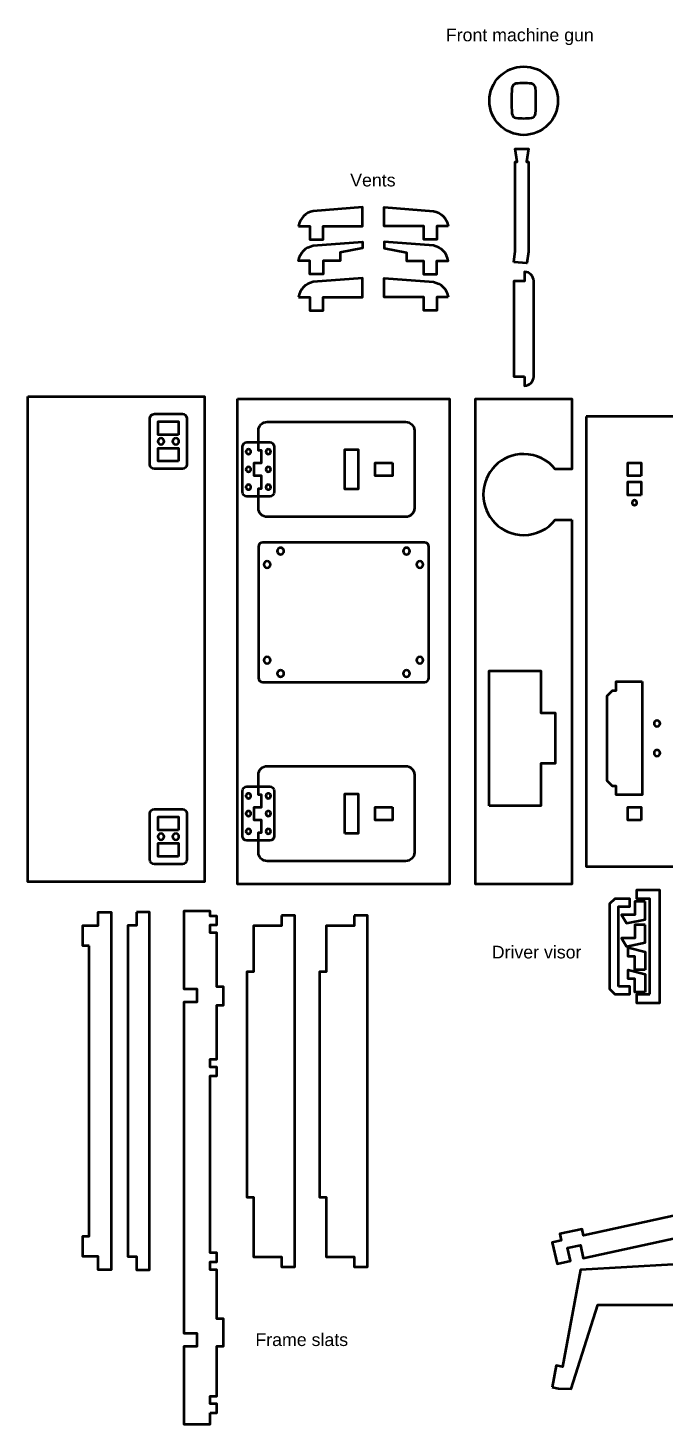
# Model space of a CAD drawing. Header units: inches. Extents: x 247 to 2765, y -1897 to -1110.
# Drawn here: x 991 to 1135.4, y -1836.3 to -1519.9 of the extents above; entities that cross this region are included whole.
import ezdxf

# ---------------------------------------------------------------- set-up
doc = ezdxf.new("R2010")
doc.units = ezdxf.units.IN
doc.header["$MEASUREMENT"] = 0
doc.layers.add('Layer 1', color=7, linetype='Continuous')

# ---------------------------------------------------------------- blocks, each defined once
blk = doc.blocks.new('block 169')
at = {"layer": 'Layer 1', "color": 240, "lineweight": 50, "true_color": 0xec2227}
for points in [[(1021.15, -1612.91), (1021.54, -1612.91), (1021.86, -1613.23), (1021.86, -1613.63), (1021.86, -1614.02), (1021.54, -1614.35), (1021.15, -1614.35), (1020.75, -1614.35), (1020.43, -1614.02), (1020.43, -1613.63), (1020.43, -1613.23), (1020.75, -1612.91), (1021.15, -1612.91)], [(1024.5, -1612.91), (1024.89, -1612.91), (1025.22, -1613.23), (1025.22, -1613.63), (1025.22, -1614.02), (1024.89, -1614.35), (1024.5, -1614.35), (1024.1, -1614.35), (1023.78, -1614.02), (1023.78, -1613.63), (1023.78, -1613.23), (1024.1, -1612.91), (1024.5, -1612.91)]]:
    blk.add_open_spline(points, degree=3, knots=[0, 0, 0, 0, 1, 1, 1, 2, 2, 2, 3, 3, 3, 4, 4, 4, 4], dxfattribs=at)
blk = doc.blocks.new('block 168')
at = {"layer": 'Layer 1', "color": 18, "lineweight": 50, "true_color": 0x010101}
for points in [[(1025.1, -1612.13), (1020.54, -1612.13), (1020.54, -1609.13), (1025.1, -1609.13), (1025.1, -1612.13)], [(1025.1, -1618.13), (1020.54, -1618.13), (1020.54, -1615.13), (1025.1, -1615.13), (1025.1, -1618.13)]]:
    blk.add_lwpolyline(points, dxfattribs=at)
blk.add_open_spline([(1026, -1607.42), (1026, -1607.42), (1019.65, -1607.42), (1019.65, -1607.42), (1019.09, -1607.42), (1018.65, -1607.87), (1018.65, -1608.42), (1018.65, -1608.42), (1018.65, -1618.84), (1018.65, -1618.84), (1018.65, -1619.39), (1019.09, -1619.84), (1019.65, -1619.84), (1019.65, -1619.84), (1026, -1619.84), (1026, -1619.84), (1026.55, -1619.84), (1027, -1619.39), (1027, -1618.84), (1027, -1618.84), (1027, -1608.42), (1027, -1608.42), (1027, -1607.86), (1026.55, -1607.42), (1026, -1607.42)], degree=3, knots=[0, 0, 0, 0, 1, 1, 1, 2, 2, 2, 3, 3, 3, 4, 4, 4, 5, 5, 5, 6, 6, 6, 7, 7, 7, 8, 8, 8, 8], dxfattribs=at)
at = {"layer": 'Layer 1'}
blk.add_blockref('block 169', (0, 0), dxfattribs=at)
blk = doc.blocks.new('block 171')
at = {"layer": 'Layer 1', "color": 240, "lineweight": 50, "true_color": 0xec2227}
for points in [[(1021.15, -1702.49), (1021.54, -1702.49), (1021.86, -1702.81), (1021.86, -1703.21), (1021.86, -1703.6), (1021.54, -1703.92), (1021.15, -1703.92), (1020.75, -1703.92), (1020.43, -1703.6), (1020.43, -1703.21), (1020.43, -1702.81), (1020.75, -1702.49), (1021.15, -1702.49)], [(1024.5, -1702.49), (1024.89, -1702.49), (1025.22, -1702.81), (1025.22, -1703.21), (1025.22, -1703.6), (1024.89, -1703.92), (1024.5, -1703.92), (1024.1, -1703.92), (1023.78, -1703.6), (1023.78, -1703.21), (1023.78, -1702.81), (1024.1, -1702.49), (1024.5, -1702.49)]]:
    blk.add_open_spline(points, degree=3, knots=[0, 0, 0, 0, 1, 1, 1, 2, 2, 2, 3, 3, 3, 4, 4, 4, 4], dxfattribs=at)
blk = doc.blocks.new('block 170')
at = {"layer": 'Layer 1', "color": 18, "lineweight": 50, "true_color": 0x010101}
for points in [[(1025.1, -1701.71), (1020.54, -1701.71), (1020.54, -1698.71), (1025.1, -1698.71), (1025.1, -1701.71)], [(1025.1, -1707.71), (1020.54, -1707.71), (1020.54, -1704.71), (1025.1, -1704.71), (1025.1, -1707.71)]]:
    blk.add_lwpolyline(points, dxfattribs=at)
blk.add_open_spline([(1027, -1708.42), (1027, -1708.42), (1027, -1698), (1027, -1698), (1027, -1697.44), (1026.55, -1697), (1026, -1697), (1026, -1697), (1019.65, -1697), (1019.65, -1697), (1019.09, -1697), (1018.65, -1697.44), (1018.65, -1698), (1018.65, -1698), (1018.65, -1708.42), (1018.65, -1708.42), (1018.65, -1708.97), (1019.09, -1709.42), (1019.65, -1709.42), (1019.65, -1709.42), (1026, -1709.42), (1026, -1709.42), (1026.55, -1709.42), (1027, -1708.97), (1027, -1708.42)], degree=3, knots=[0, 0, 0, 0, 1, 1, 1, 2, 2, 2, 3, 3, 3, 4, 4, 4, 5, 5, 5, 6, 6, 6, 7, 7, 7, 8, 8, 8, 8], dxfattribs=at)
at = {"layer": 'Layer 1'}
blk.add_blockref('block 171', (0, 0), dxfattribs=at)
blk = doc.blocks.new('block 167')
at = {"layer": 'Layer 1', "color": 18, "lineweight": 50, "true_color": 0x010101}
blk.add_lwpolyline([(991, -1603.42), (1031, -1603.42), (1031, -1713.42), (991, -1713.42), (991, -1603.42)], dxfattribs=at)
at = {"layer": 'Layer 1'}
for name in ['block 168', 'block 170']:
    blk.add_blockref(name, (0, 0), dxfattribs=at)
blk = doc.blocks.new('block 183')
at = {"layer": 'Layer 1', "color": 240, "lineweight": 50, "true_color": 0xec2227}
for points in [[(1040.96, -1615.4), (1041.27, -1615.4), (1041.52, -1615.65), (1041.52, -1615.96), (1041.52, -1616.27), (1041.27, -1616.52), (1040.96, -1616.52), (1040.65, -1616.52), (1040.4, -1616.27), (1040.4, -1615.96), (1040.4, -1615.65), (1040.65, -1615.4), (1040.96, -1615.4)], [(1045.47, -1615.4), (1045.78, -1615.4), (1046.03, -1615.65), (1046.03, -1615.96), (1046.03, -1616.27), (1045.78, -1616.52), (1045.47, -1616.52), (1045.16, -1616.52), (1044.9, -1616.27), (1044.9, -1615.96), (1044.9, -1615.65), (1045.16, -1615.4), (1045.47, -1615.4)], [(1040.96, -1619.41), (1041.27, -1619.41), (1041.52, -1619.66), (1041.52, -1619.97), (1041.52, -1620.28), (1041.27, -1620.53), (1040.96, -1620.53), (1040.65, -1620.53), (1040.4, -1620.28), (1040.4, -1619.97), (1040.4, -1619.66), (1040.65, -1619.41), (1040.96, -1619.41)], [(1045.47, -1619.41), (1045.78, -1619.41), (1046.03, -1619.66), (1046.03, -1619.97), (1046.03, -1620.28), (1045.78, -1620.53), (1045.47, -1620.53), (1045.16, -1620.53), (1044.9, -1620.28), (1044.9, -1619.97), (1044.9, -1619.66), (1045.16, -1619.41), (1045.47, -1619.41)], [(1040.96, -1623.42), (1041.27, -1623.42), (1041.52, -1623.67), (1041.52, -1623.98), (1041.52, -1624.29), (1041.27, -1624.55), (1040.96, -1624.55), (1040.65, -1624.55), (1040.4, -1624.29), (1040.4, -1623.98), (1040.4, -1623.67), (1040.65, -1623.42), (1040.96, -1623.42)], [(1045.47, -1623.42), (1045.78, -1623.42), (1046.03, -1623.67), (1046.03, -1623.98), (1046.03, -1624.29), (1045.78, -1624.55), (1045.47, -1624.55), (1045.16, -1624.55), (1044.9, -1624.29), (1044.9, -1623.98), (1044.9, -1623.67), (1045.16, -1623.42), (1045.47, -1623.42)]]:
    blk.add_open_spline(points, degree=3, knots=[0, 0, 0, 0, 1, 1, 1, 2, 2, 2, 3, 3, 3, 4, 4, 4, 4], dxfattribs=at)
blk = doc.blocks.new('block 182')
at = {"layer": 'Layer 1', "color": 18, "lineweight": 50, "true_color": 0x010101}
blk.add_open_spline([(1046.8, -1614.84), (1046.8, -1614.29), (1046.35, -1613.84), (1045.8, -1613.84), (1045.8, -1613.84), (1040.63, -1613.84), (1040.63, -1613.84), (1040.08, -1613.84), (1039.63, -1614.29), (1039.63, -1614.84), (1039.63, -1614.84), (1039.63, -1625.1), (1039.63, -1625.1), (1039.63, -1625.65), (1040.08, -1626.1), (1040.63, -1626.1), (1040.63, -1626.1), (1045.8, -1626.1), (1045.8, -1626.1), (1046.35, -1626.1), (1046.8, -1625.65), (1046.8, -1625.1), (1046.8, -1625.1), (1046.8, -1614.84), (1046.8, -1614.84)], degree=3, knots=[0, 0, 0, 0, 1, 1, 1, 2, 2, 2, 3, 3, 3, 4, 4, 4, 5, 5, 5, 6, 6, 6, 7, 7, 7, 8, 8, 8, 8], dxfattribs=at)
at = {"layer": 'Layer 1'}
blk.add_blockref('block 183', (0, 0), dxfattribs=at)
blk = doc.blocks.new('block 181')
at = {"layer": 'Layer 1', "color": 18, "lineweight": 50, "true_color": 0x010101}
for points in [[(1062.8, -1624.47), (1062.8, -1615.47), (1065.8, -1615.47), (1065.8, -1624.47), (1062.8, -1624.47), (1062.8, -1624.47)], [(1073.61, -1618.47), (1073.61, -1621.47), (1069.68, -1621.47), (1069.68, -1618.47), (1073.61, -1618.47)]]:
    blk.add_lwpolyline(points, dxfattribs=at)
blk.add_open_spline([(1078.59, -1628.75), (1078.59, -1628.75), (1078.59, -1611.2), (1078.59, -1611.2), (1078.59, -1610.09), (1077.7, -1609.2), (1076.59, -1609.2), (1076.59, -1609.2), (1045.21, -1609.2), (1045.21, -1609.2), (1044.11, -1609.2), (1043.21, -1610.09), (1043.21, -1611.2), (1043.21, -1611.2), (1043.21, -1615.68), (1043.21, -1615.68), (1043.21, -1615.68), (1043.95, -1615.68), (1043.95, -1615.68), (1043.95, -1615.68), (1043.95, -1618.47), (1043.95, -1618.47), (1043.95, -1618.47), (1042.25, -1618.47), (1042.25, -1618.47), (1042.25, -1618.47), (1042.25, -1621.47), (1042.25, -1621.47), (1042.25, -1621.47), (1043.95, -1621.47), (1043.95, -1621.47), (1043.95, -1621.47), (1043.95, -1624.27), (1043.95, -1624.27), (1043.95, -1624.27), (1043.21, -1624.27), (1043.21, -1624.27), (1043.21, -1624.27), (1043.21, -1628.75), (1043.21, -1628.75), (1043.21, -1629.85), (1044.11, -1630.74), (1045.21, -1630.74), (1045.21, -1630.74), (1076.59, -1630.74), (1076.59, -1630.74), (1077.7, -1630.74), (1078.59, -1629.85), (1078.59, -1628.75)], degree=3, knots=[0, 0, 0, 0, 1, 1, 1, 2, 2, 2, 3, 3, 3, 4, 4, 4, 5, 5, 5, 6, 6, 6, 7, 7, 7, 8, 8, 8, 9, 9, 9, 10, 10, 10, 11, 11, 11, 12, 12, 12, 13, 13, 13, 14, 14, 14, 15, 15, 15, 16, 16, 16, 16], dxfattribs=at)
at = {"layer": 'Layer 1'}
blk.add_blockref('block 182', (0, 0), dxfattribs=at)
blk = doc.blocks.new('block 186')
at = {"layer": 'Layer 1', "color": 240, "lineweight": 50, "true_color": 0xec2227}
for points in [[(1040.96, -1693.42), (1041.27, -1693.42), (1041.52, -1693.67), (1041.52, -1693.98), (1041.52, -1694.29), (1041.27, -1694.55), (1040.96, -1694.55), (1040.65, -1694.55), (1040.4, -1694.29), (1040.4, -1693.98), (1040.4, -1693.67), (1040.65, -1693.42), (1040.96, -1693.42)], [(1045.47, -1693.42), (1045.78, -1693.42), (1046.03, -1693.67), (1046.03, -1693.98), (1046.03, -1694.29), (1045.78, -1694.55), (1045.47, -1694.55), (1045.16, -1694.55), (1044.9, -1694.29), (1044.9, -1693.98), (1044.9, -1693.67), (1045.16, -1693.42), (1045.47, -1693.42)], [(1040.96, -1697.43), (1041.27, -1697.43), (1041.52, -1697.68), (1041.52, -1698), (1041.52, -1698.31), (1041.27, -1698.56), (1040.96, -1698.56), (1040.65, -1698.56), (1040.4, -1698.31), (1040.4, -1698), (1040.4, -1697.68), (1040.65, -1697.43), (1040.96, -1697.43)], [(1045.47, -1697.43), (1045.78, -1697.43), (1046.03, -1697.68), (1046.03, -1698), (1046.03, -1698.31), (1045.78, -1698.56), (1045.47, -1698.56), (1045.16, -1698.56), (1044.9, -1698.31), (1044.9, -1698), (1044.9, -1697.68), (1045.16, -1697.43), (1045.47, -1697.43)], [(1040.96, -1701.44), (1041.27, -1701.44), (1041.52, -1701.7), (1041.52, -1702.01), (1041.52, -1702.32), (1041.27, -1702.57), (1040.96, -1702.57), (1040.65, -1702.57), (1040.4, -1702.32), (1040.4, -1702.01), (1040.4, -1701.7), (1040.65, -1701.44), (1040.96, -1701.44)], [(1045.47, -1701.44), (1045.78, -1701.44), (1046.03, -1701.7), (1046.03, -1702.01), (1046.03, -1702.32), (1045.78, -1702.57), (1045.47, -1702.57), (1045.16, -1702.57), (1044.9, -1702.32), (1044.9, -1702.01), (1044.9, -1701.7), (1045.16, -1701.44), (1045.47, -1701.44)]]:
    blk.add_open_spline(points, degree=3, knots=[0, 0, 0, 0, 1, 1, 1, 2, 2, 2, 3, 3, 3, 4, 4, 4, 4], dxfattribs=at)
blk = doc.blocks.new('block 185')
at = {"layer": 'Layer 1', "color": 18, "lineweight": 50, "true_color": 0x010101}
blk.add_open_spline([(1046.8, -1692.87), (1046.8, -1692.31), (1046.35, -1691.87), (1045.8, -1691.87), (1045.8, -1691.87), (1040.63, -1691.87), (1040.63, -1691.87), (1040.08, -1691.87), (1039.63, -1692.31), (1039.63, -1692.87), (1039.63, -1692.87), (1039.63, -1703.12), (1039.63, -1703.12), (1039.63, -1703.68), (1040.08, -1704.12), (1040.63, -1704.12), (1040.63, -1704.12), (1045.8, -1704.12), (1045.8, -1704.12), (1046.35, -1704.12), (1046.8, -1703.68), (1046.8, -1703.12), (1046.8, -1703.12), (1046.8, -1692.87), (1046.8, -1692.87)], degree=3, knots=[0, 0, 0, 0, 1, 1, 1, 2, 2, 2, 3, 3, 3, 4, 4, 4, 5, 5, 5, 6, 6, 6, 7, 7, 7, 8, 8, 8, 8], dxfattribs=at)
at = {"layer": 'Layer 1'}
blk.add_blockref('block 186', (0, 0), dxfattribs=at)
blk = doc.blocks.new('block 184')
at = {"layer": 'Layer 1', "color": 18, "lineweight": 50, "true_color": 0x010101}
for points in [[(1062.8, -1702.5), (1062.8, -1693.5), (1065.8, -1693.5), (1065.8, -1702.5), (1062.8, -1702.5)], [(1073.61, -1696.5), (1073.61, -1699.5), (1069.68, -1699.5), (1069.68, -1696.5), (1073.61, -1696.5)]]:
    blk.add_lwpolyline(points, dxfattribs=at)
blk.add_open_spline([(1078.59, -1706.77), (1078.59, -1706.77), (1078.59, -1689.22), (1078.59, -1689.22), (1078.59, -1688.12), (1077.7, -1687.22), (1076.59, -1687.22), (1076.59, -1687.22), (1045.21, -1687.22), (1045.21, -1687.22), (1044.11, -1687.22), (1043.21, -1688.12), (1043.21, -1689.22), (1043.21, -1689.22), (1043.21, -1693.7), (1043.21, -1693.7), (1043.21, -1693.7), (1043.95, -1693.7), (1043.95, -1693.7), (1043.95, -1693.7), (1043.95, -1696.5), (1043.95, -1696.5), (1043.95, -1696.5), (1042.25, -1696.5), (1042.25, -1696.5), (1042.25, -1696.5), (1042.25, -1699.5), (1042.25, -1699.5), (1042.25, -1699.5), (1043.95, -1699.5), (1043.95, -1699.5), (1043.95, -1699.5), (1043.95, -1702.29), (1043.95, -1702.29), (1043.95, -1702.29), (1043.21, -1702.29), (1043.21, -1702.29), (1043.21, -1702.29), (1043.21, -1706.77), (1043.21, -1706.77), (1043.21, -1707.87), (1044.11, -1708.77), (1045.21, -1708.77), (1045.21, -1708.77), (1076.59, -1708.77), (1076.59, -1708.77), (1077.7, -1708.77), (1078.59, -1707.87), (1078.59, -1706.77)], degree=3, knots=[0, 0, 0, 0, 1, 1, 1, 2, 2, 2, 3, 3, 3, 4, 4, 4, 5, 5, 5, 6, 6, 6, 7, 7, 7, 8, 8, 8, 9, 9, 9, 10, 10, 10, 11, 11, 11, 12, 12, 12, 13, 13, 13, 14, 14, 14, 15, 15, 15, 16, 16, 16, 16], dxfattribs=at)
at = {"layer": 'Layer 1'}
blk.add_blockref('block 185', (0, 0), dxfattribs=at)
blk = doc.blocks.new('block 189')
at = {"layer": 'Layer 1', "color": 240, "lineweight": 50, "true_color": 0xec2227}
for points in [[(1048.26, -1637.73), (1048.67, -1637.73), (1049.01, -1638.06), (1049.01, -1638.48), (1049.01, -1638.89), (1048.67, -1639.23), (1048.26, -1639.23), (1047.85, -1639.23), (1047.51, -1638.89), (1047.51, -1638.48), (1047.51, -1638.06), (1047.85, -1637.73), (1048.26, -1637.73)], [(1045.22, -1640.77), (1045.64, -1640.77), (1045.97, -1641.1), (1045.97, -1641.52), (1045.97, -1641.93), (1045.64, -1642.27), (1045.22, -1642.27), (1044.81, -1642.27), (1044.47, -1641.93), (1044.47, -1641.52), (1044.47, -1641.1), (1044.81, -1640.77), (1045.22, -1640.77)]]:
    blk.add_open_spline(points, degree=3, knots=[0, 0, 0, 0, 1, 1, 1, 2, 2, 2, 3, 3, 3, 4, 4, 4, 4], dxfattribs=at)
blk = doc.blocks.new('block 190')
at = {"layer": 'Layer 1', "color": 240, "lineweight": 50, "true_color": 0xec2227}
for points in [[(1076.78, -1637.73), (1077.2, -1637.73), (1077.53, -1638.06), (1077.53, -1638.48), (1077.53, -1638.89), (1077.2, -1639.23), (1076.78, -1639.23), (1076.37, -1639.23), (1076.03, -1638.89), (1076.03, -1638.48), (1076.03, -1638.06), (1076.37, -1637.73), (1076.78, -1637.73)], [(1079.82, -1640.77), (1080.24, -1640.77), (1080.57, -1641.1), (1080.57, -1641.52), (1080.57, -1641.93), (1080.24, -1642.27), (1079.82, -1642.27), (1079.41, -1642.27), (1079.07, -1641.93), (1079.07, -1641.52), (1079.07, -1641.1), (1079.41, -1640.77), (1079.82, -1640.77)]]:
    blk.add_open_spline(points, degree=3, knots=[0, 0, 0, 0, 1, 1, 1, 2, 2, 2, 3, 3, 3, 4, 4, 4, 4], dxfattribs=at)
blk = doc.blocks.new('block 191')
at = {"layer": 'Layer 1', "color": 240, "lineweight": 50, "true_color": 0xec2227}
for points in [[(1045.22, -1662.44), (1045.64, -1662.44), (1045.97, -1662.78), (1045.97, -1663.19), (1045.97, -1663.61), (1045.64, -1663.94), (1045.22, -1663.94), (1044.81, -1663.94), (1044.47, -1663.61), (1044.47, -1663.19), (1044.47, -1662.78), (1044.81, -1662.44), (1045.22, -1662.44)], [(1048.26, -1665.48), (1048.67, -1665.48), (1049.01, -1665.82), (1049.01, -1666.23), (1049.01, -1666.64), (1048.67, -1666.98), (1048.26, -1666.98), (1047.85, -1666.98), (1047.51, -1666.64), (1047.51, -1666.23), (1047.51, -1665.82), (1047.85, -1665.48), (1048.26, -1665.48)]]:
    blk.add_open_spline(points, degree=3, knots=[0, 0, 0, 0, 1, 1, 1, 2, 2, 2, 3, 3, 3, 4, 4, 4, 4], dxfattribs=at)
blk = doc.blocks.new('block 192')
at = {"layer": 'Layer 1', "color": 240, "lineweight": 50, "true_color": 0xec2227}
for points in [[(1079.82, -1662.44), (1080.24, -1662.44), (1080.57, -1662.78), (1080.57, -1663.19), (1080.57, -1663.61), (1080.24, -1663.94), (1079.82, -1663.94), (1079.41, -1663.94), (1079.07, -1663.61), (1079.07, -1663.19), (1079.07, -1662.78), (1079.41, -1662.44), (1079.82, -1662.44)], [(1076.78, -1665.48), (1077.2, -1665.48), (1077.53, -1665.82), (1077.53, -1666.23), (1077.53, -1666.65), (1077.2, -1666.98), (1076.78, -1666.98), (1076.37, -1666.98), (1076.03, -1666.65), (1076.03, -1666.23), (1076.03, -1665.82), (1076.37, -1665.48), (1076.78, -1665.48)]]:
    blk.add_open_spline(points, degree=3, knots=[0, 0, 0, 0, 1, 1, 1, 2, 2, 2, 3, 3, 3, 4, 4, 4, 4], dxfattribs=at)
blk = doc.blocks.new('block 188')
at = {"layer": 'Layer 1'}
for name in ['block 189', 'block 190', 'block 191', 'block 192']:
    blk.add_blockref(name, (0, 0), dxfattribs=at)
blk = doc.blocks.new('block 187')
at = {"layer": 'Layer 1', "color": 18, "lineweight": 50, "true_color": 0x010101}
blk.add_open_spline([(1043.21, -1637.51), (1043.21, -1636.96), (1043.66, -1636.51), (1044.21, -1636.51), (1044.21, -1636.51), (1080.83, -1636.51), (1080.83, -1636.51), (1081.38, -1636.51), (1081.83, -1636.96), (1081.83, -1637.51), (1081.83, -1637.51), (1081.83, -1667.2), (1081.83, -1667.2), (1081.83, -1667.75), (1081.38, -1668.2), (1080.83, -1668.2), (1080.83, -1668.2), (1044.21, -1668.2), (1044.21, -1668.2), (1043.66, -1668.2), (1043.21, -1667.75), (1043.21, -1667.2), (1043.21, -1667.2), (1043.21, -1637.51), (1043.21, -1637.51)], degree=3, knots=[0, 0, 0, 0, 1, 1, 1, 2, 2, 2, 3, 3, 3, 4, 4, 4, 5, 5, 5, 6, 6, 6, 7, 7, 7, 8, 8, 8, 8], dxfattribs=at)
at = {"layer": 'Layer 1'}
blk.add_blockref('block 188', (0, 0), dxfattribs=at)
blk = doc.blocks.new('block 180')
at = {"layer": 'Layer 1', "color": 18, "lineweight": 50, "true_color": 0x010101}
blk.add_lwpolyline([(1038.52, -1603.98), (1086.52, -1603.98), (1086.52, -1713.98), (1038.52, -1713.98), (1038.52, -1603.98)], dxfattribs=at)
at = {"layer": 'Layer 1'}
for name in ['block 181', 'block 187', 'block 184']:
    blk.add_blockref(name, (0, 0), dxfattribs=at)

msp = doc.modelspace()

# ---------------------------------------------------------------- linework, layer by layer
at = {"layer": 'Layer 1', "color": 18, "lineweight": 50, "true_color": 0x010101}
for points in [[(1101.1, -1572.99), (1101.43, -1570.55), (1101.43, -1550.29), (1101.87, -1550.29), (1101.43, -1547.29), (1104.43, -1547.29), (1103.98, -1550.29), (1104.43, -1550.29), (1104.43, -1570.69), (1104.08, -1573.27), (1101.1, -1572.99)], [(1117.51, -1607.98), (1117.51, -1709.98), (1139.38, -1709.98), (1139.38, -1607.98), (1117.51, -1607.98)], [(1129.94, -1621.47), (1126.94, -1621.47), (1126.94, -1618.47), (1129.94, -1618.47), (1129.94, -1621.47)], [(1129.94, -1625.81), (1126.94, -1625.81), (1126.94, -1622.81), (1129.94, -1622.81), (1129.94, -1625.81)], [(1095.54, -1696.24), (1095.54, -1665.6), (1107.25, -1665.6), (1107.25, -1675.17), (1110.49, -1675.17), (1110.49, -1686.67), (1107.25, -1686.67), (1107.25, -1696.24), (1095.54, -1696.24)], [(1130.22, -1668.08), (1130.22, -1693.75), (1124.27, -1693.75), (1124.27, -1691.75), (1123.45, -1691.75), (1122.25, -1690.55), (1122.25, -1671.28), (1123.45, -1670.09), (1124.27, -1670.09), (1124.27, -1668.08), (1130.22, -1668.08), (1130.22, -1668.08)], [(1129.94, -1699.5), (1126.94, -1699.5), (1126.94, -1696.5), (1129.94, -1696.5), (1129.94, -1699.5)], [(1124.8, -1737.14), (1124.8, -1719.08), (1127.37, -1719.08), (1127.37, -1717.27), (1123.98, -1717.27), (1122.78, -1718.47), (1122.78, -1737.74), (1123.98, -1738.94), (1127.37, -1738.94), (1127.37, -1737.14), (1124.8, -1737.14)], [(1130.88, -1717.89), (1128.54, -1717.89), (1128.54, -1720.95), (1125.54, -1720.95), (1126.64, -1722.82), (1130.88, -1721.96), (1130.88, -1717.89)], [(1131.91, -1738.94), (1131.91, -1717.27), (1128.94, -1717.27), (1128.94, -1715.27), (1134.1, -1715.27), (1134.1, -1740.94), (1128.94, -1740.94), (1128.94, -1738.94), (1131.91, -1738.94)], [(1004.91, -1727.99), (1003.41, -1727.99), (1003.41, -1723.36), (1006.89, -1723.36), (1006.89, -1720.36), (1009.89, -1720.36), (1009.89, -1801.38), (1006.89, -1801.38), (1006.89, -1798.38), (1003.41, -1798.38), (1003.41, -1793.75), (1004.91, -1793.75), (1004.91, -1727.99)], [(1015.58, -1720.36), (1015.58, -1723.36), (1013.6, -1723.36), (1013.6, -1798.38), (1015.58, -1798.38), (1015.58, -1801.38), (1018.58, -1801.38), (1018.58, -1720.36), (1015.58, -1720.36)], [(1032.3, -1833.78), (1033.8, -1833.78), (1033.8, -1831.78), (1032.3, -1831.78), (1032.3, -1829.99), (1033.8, -1829.99), (1033.8, -1818.66), (1035.3, -1818.66), (1035.3, -1812.49), (1033.8, -1812.49), (1033.8, -1801.36), (1032.3, -1801.36), (1032.3, -1799.56), (1033.8, -1799.56), (1033.8, -1797.56), (1032.3, -1797.56), (1032.3, -1757.42), (1033.8, -1757.42), (1033.8, -1755.42), (1032.3, -1755.42), (1032.3, -1753.63), (1033.8, -1753.63), (1033.8, -1741.38), (1035.3, -1741.38), (1035.3, -1737.24), (1033.8, -1737.24), (1033.8, -1725), (1032.3, -1725), (1032.3, -1723.2), (1033.8, -1723.2), (1033.8, -1721.2), (1032.3, -1721.2), (1032.3, -1720.09), (1026.3, -1720.09), (1026.3, -1737.71), (1029.3, -1737.71), (1029.3, -1740.71), (1026.3, -1740.71), (1026.3, -1815.73), (1029.3, -1815.73), (1029.3, -1818.73), (1026.3, -1818.73), (1026.3, -1836.35), (1032.3, -1836.35), (1032.3, -1833.78)], [(1048.46, -1721.05), (1048.46, -1723.44), (1042.11, -1723.44), (1042.11, -1733.88), (1040.61, -1733.88), (1040.61, -1784.94), (1042.11, -1784.94), (1042.11, -1798.47), (1048.46, -1798.47), (1048.46, -1800.69), (1051.45, -1800.69), (1051.45, -1721.05), (1048.46, -1721.05)], [(1064.95, -1721.05), (1064.95, -1723.44), (1058.6, -1723.44), (1058.6, -1733.88), (1057.1, -1733.88), (1057.1, -1784.94), (1058.6, -1784.94), (1058.6, -1798.47), (1064.95, -1798.47), (1064.95, -1800.69), (1067.94, -1800.69), (1067.94, -1721.05), (1064.95, -1721.05)], [(1130.88, -1723.17), (1128.54, -1723.17), (1128.54, -1726.23), (1125.54, -1726.23), (1126.64, -1728.11), (1130.88, -1727.24), (1130.88, -1723.17)], [(1130.88, -1733.39), (1128.54, -1733.39), (1128.54, -1730.34), (1127.04, -1730.34), (1127.04, -1728.32), (1130.88, -1729.33), (1130.88, -1733.39)], [(1130.88, -1738.47), (1128.54, -1738.47), (1128.54, -1735.41), (1127.04, -1735.41), (1127.04, -1733.39), (1130.88, -1734.4), (1130.88, -1738.47)], [(1156.66, -1784.95), (1116.87, -1793.62), (1116.56, -1792.16), (1111.5, -1793.26), (1111.82, -1794.72), (1109.79, -1795.16), (1110.9, -1800.02), (1113.91, -1799.37), (1113.27, -1796.44), (1116.2, -1795.8), (1116.84, -1798.73), (1143.87, -1792.83)], [(1137.24, -1800.15), (1116.23, -1801.38), (1112.17, -1823.35), (1110.7, -1823.08), (1109.79, -1827.99)], [(1109.79, -1827.99), (1111.25, -1828.26), (1114.12, -1828.36), (1120.13, -1809.32), (1149.6, -1809.32)]]:
    msp.add_lwpolyline(points, dxfattribs=at)
for points, knots in [([(1111.11, -1536.43), (1111.11, -1532.14), (1107.63, -1528.67), (1103.35, -1528.67), (1099.06, -1528.67), (1095.58, -1532.14), (1095.58, -1536.43), (1095.58, -1540.71), (1099.06, -1544.19), (1103.35, -1544.19), (1107.63, -1544.19), (1111.11, -1540.71), (1111.11, -1536.43)], [0, 0, 0, 0, 1, 1, 1, 2, 2, 2, 3, 3, 3, 4, 4, 4, 4]), ([(1101.57, -1540.3), (1101.12, -1540.24), (1100.71, -1539.8), (1100.68, -1539.35), (1100.54, -1537.4), (1100.54, -1535.45), (1100.68, -1533.51), (1100.71, -1533.06), (1101.12, -1532.61), (1101.57, -1532.55), (1102.75, -1532.4), (1103.94, -1532.4), (1105.12, -1532.55), (1105.57, -1532.61), (1105.98, -1533.05), (1106.01, -1533.51), (1106.15, -1535.45), (1106.15, -1537.4), (1106.01, -1539.35), (1105.98, -1539.8), (1105.57, -1540.24), (1105.12, -1540.3), (1103.94, -1540.45), (1102.75, -1540.45), (1101.57, -1540.3)], [0, 0, 0, 0, 1, 1, 1, 2, 2, 2, 3, 3, 3, 4, 4, 4, 5, 5, 5, 6, 6, 6, 7, 7, 7, 8, 8, 8, 8]), ([(1052.34, -1564.88), (1052.57, -1563.12), (1053.93, -1561.72), (1055.67, -1561.42), (1055.67, -1561.42), (1066.83, -1560.53), (1066.83, -1560.53), (1066.83, -1560.53), (1066.83, -1564.88), (1066.83, -1564.88), (1066.83, -1564.88), (1057.87, -1564.88), (1057.87, -1564.88), (1057.87, -1564.88), (1057.87, -1567.89), (1057.87, -1567.89), (1057.87, -1567.89), (1054.87, -1567.89), (1054.87, -1567.89), (1054.87, -1567.89), (1054.87, -1564.88), (1054.87, -1564.88), (1054.87, -1564.88), (1052.34, -1564.88), (1052.34, -1564.88), (1052.34, -1564.88), (1052.34, -1564.88), (1052.34, -1564.88)], [0, 0, 0, 0, 1, 1, 1, 2, 2, 2, 3, 3, 3, 4, 4, 4, 5, 5, 5, 6, 6, 6, 7, 7, 7, 8, 8, 8, 9, 9, 9, 9]), ([(1086.21, -1564.88), (1085.97, -1563.12), (1084.61, -1561.72), (1082.88, -1561.42), (1082.88, -1561.42), (1071.72, -1560.53), (1071.72, -1560.53), (1071.72, -1560.53), (1071.72, -1564.88), (1071.72, -1564.88), (1071.72, -1564.88), (1080.68, -1564.88), (1080.68, -1564.88), (1080.68, -1564.88), (1080.68, -1567.89), (1080.68, -1567.89), (1080.68, -1567.89), (1083.67, -1567.89), (1083.67, -1567.89), (1083.67, -1567.89), (1083.67, -1564.88), (1083.67, -1564.88), (1083.67, -1564.88), (1086.21, -1564.88), (1086.21, -1564.88), (1086.21, -1564.88), (1086.21, -1564.88), (1086.21, -1564.88)], [0, 0, 0, 0, 1, 1, 1, 2, 2, 2, 3, 3, 3, 4, 4, 4, 5, 5, 5, 6, 6, 6, 7, 7, 7, 8, 8, 8, 9, 9, 9, 9]), ([(1061.75, -1570.8), (1061.75, -1570.8), (1066.83, -1569.85), (1066.83, -1569.85), (1066.83, -1569.85), (1066.83, -1568.37), (1066.83, -1568.37), (1066.83, -1568.37), (1055.67, -1569.26), (1055.67, -1569.26), (1053.93, -1569.56), (1052.57, -1570.96), (1052.34, -1572.72), (1052.34, -1572.72), (1054.87, -1572.72), (1054.87, -1572.72), (1054.87, -1572.72), (1054.87, -1575.72), (1054.87, -1575.72), (1054.87, -1575.72), (1057.87, -1575.72), (1057.87, -1575.72), (1057.87, -1575.72), (1057.87, -1572.72), (1057.87, -1572.72), (1057.87, -1572.72), (1061.75, -1572.72), (1061.75, -1572.72), (1061.75, -1572.72), (1061.75, -1570.8), (1061.75, -1570.8), (1061.75, -1570.8), (1061.75, -1570.8), (1061.75, -1570.8)], [0, 0, 0, 0, 1, 1, 1, 2, 2, 2, 3, 3, 3, 4, 4, 4, 5, 5, 5, 6, 6, 6, 7, 7, 7, 8, 8, 8, 9, 9, 9, 10, 10, 10, 11, 11, 11, 11]), ([(1076.79, -1570.8), (1076.79, -1570.8), (1071.72, -1569.85), (1071.72, -1569.85), (1071.72, -1569.85), (1071.72, -1568.37), (1071.72, -1568.37), (1071.72, -1568.37), (1082.88, -1569.26), (1082.88, -1569.26), (1084.62, -1569.56), (1085.97, -1570.96), (1086.21, -1572.72), (1086.21, -1572.72), (1083.67, -1572.72), (1083.67, -1572.72), (1083.67, -1572.72), (1083.67, -1575.72), (1083.67, -1575.72), (1083.67, -1575.72), (1080.67, -1575.72), (1080.67, -1575.72), (1080.67, -1575.72), (1080.67, -1572.72), (1080.67, -1572.72), (1080.67, -1572.72), (1076.79, -1572.72), (1076.79, -1572.72), (1076.79, -1572.72), (1076.79, -1570.8), (1076.79, -1570.8), (1076.79, -1570.8), (1076.79, -1570.8), (1076.79, -1570.8)], [0, 0, 0, 0, 1, 1, 1, 2, 2, 2, 3, 3, 3, 4, 4, 4, 5, 5, 5, 6, 6, 6, 7, 7, 7, 8, 8, 8, 9, 9, 9, 10, 10, 10, 11, 11, 11, 11]), ([(1103.52, -1598.94), (1103.52, -1598.94), (1101.1, -1598.94), (1101.1, -1598.94), (1101.1, -1598.94), (1101.1, -1577.28), (1101.1, -1577.28), (1101.1, -1577.28), (1103.52, -1577.28), (1103.52, -1577.28), (1103.52, -1577.28), (1103.52, -1575.2), (1103.52, -1575.2), (1104.67, -1575.2), (1105.6, -1576.13), (1105.6, -1577.28), (1105.6, -1577.28), (1105.6, -1598.94), (1105.6, -1598.94), (1105.6, -1600.09), (1104.67, -1601.01), (1103.52, -1601.01), (1103.52, -1601.01), (1103.52, -1598.94), (1103.52, -1598.94)], [0, 0, 0, 0, 1, 1, 1, 2, 2, 2, 3, 3, 3, 4, 4, 4, 5, 5, 5, 6, 6, 6, 7, 7, 7, 8, 8, 8, 8]), ([(1052.34, -1580.95), (1052.57, -1579.2), (1053.93, -1577.79), (1055.67, -1577.5), (1055.67, -1577.5), (1066.83, -1576.6), (1066.83, -1576.6), (1066.83, -1576.6), (1066.83, -1580.95), (1066.83, -1580.95), (1066.83, -1580.95), (1057.87, -1580.95), (1057.87, -1580.95), (1057.87, -1580.95), (1057.87, -1583.96), (1057.87, -1583.96), (1057.87, -1583.96), (1054.87, -1583.96), (1054.87, -1583.96), (1054.87, -1583.96), (1054.87, -1580.95), (1054.87, -1580.95), (1054.87, -1580.95), (1052.34, -1580.95), (1052.34, -1580.95)], [0, 0, 0, 0, 1, 1, 1, 2, 2, 2, 3, 3, 3, 4, 4, 4, 5, 5, 5, 6, 6, 6, 7, 7, 7, 8, 8, 8, 8]), ([(1086.21, -1580.95), (1085.97, -1579.2), (1084.61, -1577.79), (1082.88, -1577.5), (1082.88, -1577.5), (1071.72, -1576.6), (1071.72, -1576.6), (1071.72, -1576.6), (1071.72, -1580.95), (1071.72, -1580.95), (1071.72, -1580.95), (1080.68, -1580.95), (1080.68, -1580.95), (1080.68, -1580.95), (1080.68, -1583.96), (1080.68, -1583.96), (1080.68, -1583.96), (1083.67, -1583.96), (1083.67, -1583.96), (1083.67, -1583.96), (1083.67, -1580.95), (1083.67, -1580.95), (1083.67, -1580.95), (1086.21, -1580.95), (1086.21, -1580.95)], [0, 0, 0, 0, 1, 1, 1, 2, 2, 2, 3, 3, 3, 4, 4, 4, 5, 5, 5, 6, 6, 6, 7, 7, 7, 8, 8, 8, 8]), ([(1114.28, -1631.41), (1114.28, -1631.41), (1110.5, -1631.41), (1110.5, -1631.41), (1108.82, -1633.51), (1106.24, -1634.85), (1103.35, -1634.85), (1098.28, -1634.85), (1094.17, -1630.74), (1094.17, -1625.68), (1094.17, -1620.61), (1098.28, -1616.51), (1103.35, -1616.51), (1106.24, -1616.51), (1108.82, -1617.85), (1110.5, -1619.95), (1110.5, -1619.95), (1114.28, -1619.95), (1114.28, -1619.95), (1114.28, -1619.95), (1114.28, -1603.98), (1114.28, -1603.98), (1114.28, -1603.98), (1092.41, -1603.98), (1092.41, -1603.98), (1092.41, -1603.98), (1092.41, -1713.98), (1092.41, -1713.98), (1092.41, -1713.98), (1114.28, -1713.98), (1114.28, -1713.98), (1114.28, -1713.98), (1114.28, -1631.41), (1114.28, -1631.41)], [0, 0, 0, 0, 1, 1, 1, 2, 2, 2, 3, 3, 3, 4, 4, 4, 5, 5, 5, 6, 6, 6, 7, 7, 7, 8, 8, 8, 9, 9, 9, 10, 10, 10, 11, 11, 11, 11]), ([(1127.89, -1627.53), (1127.89, -1627.23), (1128.14, -1626.98), (1128.44, -1626.98), (1128.74, -1626.98), (1128.99, -1627.23), (1128.99, -1627.53), (1128.99, -1627.84), (1128.75, -1628.08), (1128.44, -1628.08), (1128.14, -1628.08), (1127.89, -1627.84), (1127.89, -1627.53)], [0, 0, 0, 0, 1, 1, 1, 2, 2, 2, 3, 3, 3, 4, 4, 4, 4]), ([(1133.55, -1678.24), (1133.18, -1678.24), (1132.88, -1677.94), (1132.88, -1677.57), (1132.88, -1677.19), (1133.18, -1676.89), (1133.55, -1676.89), (1133.93, -1676.89), (1134.23, -1677.19), (1134.23, -1677.57), (1134.23, -1677.94), (1133.93, -1678.24), (1133.55, -1678.24)], [0, 0, 0, 0, 1, 1, 1, 2, 2, 2, 3, 3, 3, 4, 4, 4, 4]), ([(1133.55, -1684.95), (1133.18, -1684.95), (1132.88, -1684.64), (1132.88, -1684.27), (1132.88, -1683.9), (1133.18, -1683.59), (1133.55, -1683.59), (1133.93, -1683.59), (1134.23, -1683.9), (1134.23, -1684.27), (1134.23, -1684.64), (1133.93, -1684.95), (1133.55, -1684.95)], [0, 0, 0, 0, 1, 1, 1, 2, 2, 2, 3, 3, 3, 4, 4, 4, 4])]:
    msp.add_open_spline(points, degree=3, knots=knots, dxfattribs=at)

# ---------------------------------------------------------------- block references
at = {"layer": 'Layer 1'}
for name in ['block 167', 'block 180']:
    msp.add_blockref(name, (0, 0), dxfattribs=at)

# ---------------------------------------------------------------- texts
at = {"layer": 'Layer 1', "color": 95, "true_color": 0x3cb54a, "char_height": 2.8787, "attachment_point": 7}
for s, insert in [('\\fArial|b0|i0|c0|p34;\\W1;Front machine gun', (1085.7, -1523.82)), ('\\fArial|b0|i0|c0|p34;\\W1;Vents', (1064.03, -1555.89)), ('\\fArial|b0|i0|c0|p34;\\W1;Driver visor', (1096.1, -1730.86)), ('\\fArial|b0|i0|c0|p34;\\W1;Frame slats', (1042.54, -1818.7))]:
    msp.add_mtext(s, dxfattribs=dict(at, insert=insert))

doc.saveas('drawing.dxf')
